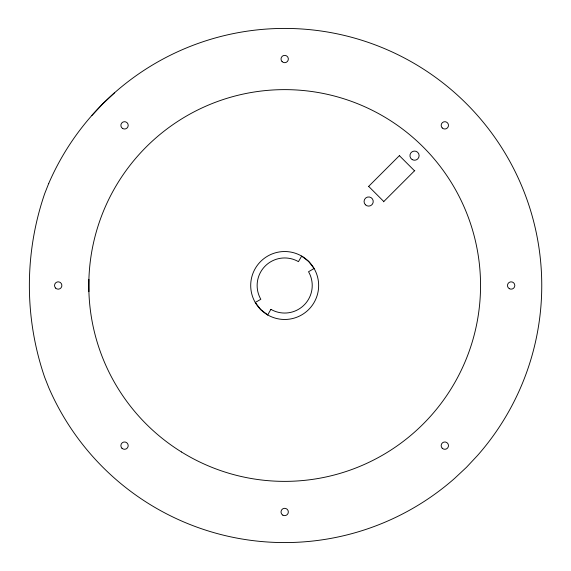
<?xml version="1.0" encoding="UTF-8"?>
<svg xmlns="http://www.w3.org/2000/svg" width="571" height="571" viewBox="0 0 571 571"><rect width="100%" height="100%" fill="white"/><g stroke="black" fill="none" stroke-linecap="round" stroke-linejoin="round"><path stroke-width="0.86" d="M91.845 115.492L102.88 103.701L114.671 92.666M368.359 186.674L399.671 155.362M383.505 201.82L414.817 170.508M399.379 155.655L414.525 170.8M368.652 186.382L383.798 201.527M88.905 279.347L88.905 291.653M48.742 183.405L44.674 193.69A283.088 283.088 0 0 0 44.674 377.31L48.742 387.595A257.078 257.078 0 0 0 454.687 478.334L466.478 467.299L477.513 455.508A257.078 257.078 0 0 0 422.426 68.441A257.078 257.078 0 0 0 48.742 183.405M270.904 309.354L267.692 314.921L260.654 309.518L255.258 302.487L260.826 299.275A27.544 27.544 0 0 1 298.447 261.646L301.666 256.079L308.697 261.482L314.1 268.513L308.533 271.725A27.544 27.544 0 0 1 270.904 309.354M181.464 451.968A195.867 195.867 0 0 0 480.454 291.653A195.867 195.867 0 0 0 192.12 112.88A195.867 195.867 0 0 0 181.464 451.968M267.692 314.921A33.967 33.967 0 0 0 318.647 285.5A33.967 33.967 0 0 0 267.692 256.079A33.967 33.967 0 0 0 267.692 314.921M412.233 159.63A4.589 4.589 0 0 0 419.121 155.655A4.589 4.589 0 0 0 412.233 151.679A4.589 4.589 0 0 0 412.233 159.63M365.404 204.775A4.589 4.589 0 0 0 373.084 202.719A4.589 4.589 0 0 0 367.46 197.095A4.589 4.589 0 0 0 365.404 204.775M442.225 127.954A3.676 3.676 0 0 0 448.363 126.312A3.676 3.676 0 0 0 443.867 121.816A3.676 3.676 0 0 0 442.225 127.954M509.318 288.683A3.676 3.676 0 0 0 514.821 285.5A3.676 3.676 0 0 0 509.318 282.317A3.676 3.676 0 0 0 509.318 288.683M442.225 448.235A3.676 3.676 0 0 0 448.363 446.593A3.676 3.676 0 0 0 443.867 442.09A3.676 3.676 0 0 0 442.225 448.235M282.845 515.156A3.676 3.676 0 0 0 288.348 511.973A3.676 3.676 0 0 0 282.845 508.79A3.676 3.676 0 0 0 282.845 515.156M121.944 448.235A3.676 3.676 0 0 0 128.082 446.593A3.676 3.676 0 0 0 123.586 442.09A3.676 3.676 0 0 0 121.944 448.235M55.608 288.098A3.676 3.676 0 0 0 61.754 286.449A3.676 3.676 0 0 0 57.257 281.953A3.676 3.676 0 0 0 55.608 288.098M122.701 128.539A3.676 3.676 0 0 0 128.211 125.363A3.676 3.676 0 0 0 122.701 122.18A3.676 3.676 0 0 0 122.701 128.539M282.081 61.625A3.676 3.676 0 0 0 288.227 59.976A3.676 3.676 0 0 0 283.73 55.48A3.676 3.676 0 0 0 282.081 61.625"/></g></svg>
